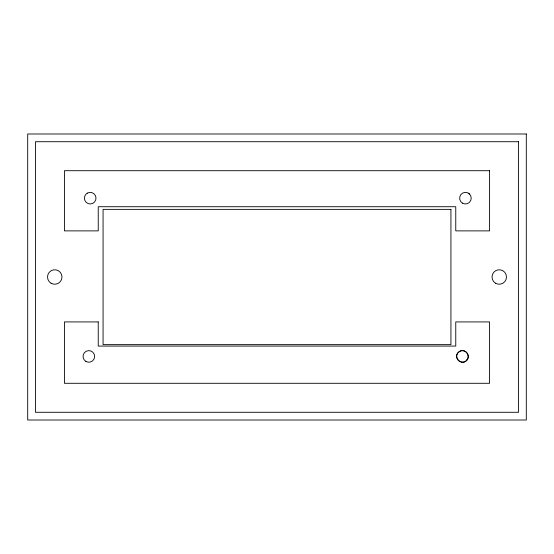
<?xml version="1.0" encoding="UTF-8"?>
<svg xmlns="http://www.w3.org/2000/svg" width="554" height="554" viewBox="0 0 554 554"><rect width="100%" height="100%" fill="white"/><g stroke="black" fill="none" stroke-linecap="round" stroke-linejoin="round"><path stroke-width="0.83" d="M467.057 359.858C462.271 366.866 451.981 356.901 458.892 351.901C464.12 347.226 471.759 355.772 466.558 360.488M468.324 193.145L469.522 194.066M87.303 193.145L86.099 194.066A5.796 5.796 0 0 0 88.218 203.616A5.796 5.796 0 0 0 95.974 197.66A5.796 5.796 0 0 0 87.303 193.145M526.3 133.992L27.7 133.992L27.7 420.008L526.3 420.008L526.3 133.992M518.572 141.72L35.428 141.72L35.428 412.28L518.572 412.28L518.572 141.72M489.584 170.708L64.416 170.708L64.416 230.879L98.238 230.879L98.238 206.725L455.762 206.725L455.762 230.879L489.584 230.879L489.584 170.708M450.928 209.364L103.072 209.364L103.072 344.636L450.928 344.636L450.928 209.364M98.238 321.922L64.416 321.922L64.416 383.292L489.584 383.292L489.584 321.922L455.762 321.922L455.762 346.077L98.238 346.077L98.238 321.922M85.815 361.367A5.796 5.796 0 0 0 94.637 356.561A5.796 5.796 0 0 0 86.071 351.326A5.796 5.796 0 0 0 85.815 361.367M51.134 283.274A7.25 7.25 0 0 0 62 277A7.25 7.25 0 0 0 51.134 270.726A7.25 7.25 0 0 0 51.134 283.274M495.622 283.274A7.25 7.25 0 0 0 506.494 277A7.25 7.25 0 0 0 495.622 270.726A7.25 7.25 0 0 0 495.622 283.274M462.528 203.186A5.796 5.796 0 0 0 471.225 198.166A5.796 5.796 0 0 0 462.528 193.145A5.796 5.796 0 0 0 462.528 203.186M459.55 361.437A5.796 5.796 0 0 0 468.248 356.416A5.796 5.796 0 0 0 459.55 351.395A5.796 5.796 0 0 0 459.55 361.437"/></g></svg>
